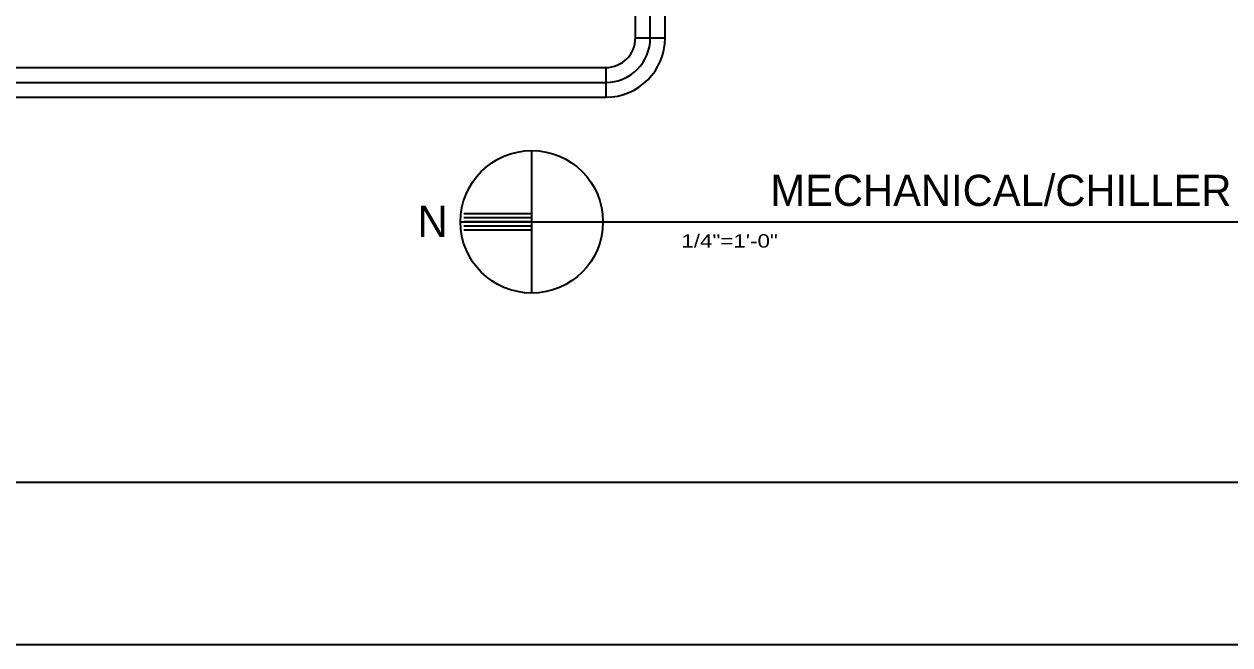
# Model space of a CAD drawing. Extents: x 0 to 3462, y 0 to 2308.
# Drawn here: x 2067.6 to 2473.6, y 0 to 209.2 of the extents above; entities that cross this region are included whole.
import ezdxf
from ezdxf.enums import TextEntityAlignment as Align

# ---------------------------------------------------------------- set-up
doc = ezdxf.new("R2010")
doc.units = 0
doc.header["$LTSCALE"] = 15
doc.linetypes.add('CENTER2', pattern=[0])
doc.linetypes.add('HIDDEN', pattern=[0])
for name, color, linetype in [('CL', 9, 'CENTER2'), ('CWUG', 8, 'HIDDEN'), ('SYM', 3, 'CONTINUOUS'), ('TITLE', 9, 'CONTINUOUS'), ('TITLEBLK', 7, 'CONTINUOUS')]:
    doc.layers.add(name, color=color, linetype=linetype)
doc.styles.get("Standard").update_dxf_attribs({"font": 'HAND1.SHX'})

msp = doc.modelspace()

# ---------------------------------------------------------------- linework, layer by layer
at = {"layer": 'CL', "color": 0}
for p, q in [((2278.44, 204.52), (2278.44, 384.75)), ((2041.16, 189.51), (2263.45, 189.51))]:
    msp.add_line(p, q, dxfattribs=at)
msp.add_arc((2263.45, 204.52), 15, 270, 0, dxfattribs=at)
at = {"layer": 'CWUG', "color": 0}
for p, q in [((2273.45, 204.52), (2273.43, 327.06)), ((2283.44, 204.52), (2283.44, 327.06)), ((2273.45, 204.52), (2283.45, 204.52)), ((2041.16, 194.51), (2263.45, 194.51)), ((2263.45, 194.52), (2263.45, 184.52)), ((2041.16, 184.51), (2263.45, 184.52))]:
    msp.add_line(p, q, dxfattribs=at)
for radius in [20, 10]:
    msp.add_arc((2263.45, 204.52), radius, 270, 0, dxfattribs=at)
at = {"layer": 'SYM', "color": 0}
for p, q in [((2238.51, 118.53), (2238.51, 166.53)), ((2214.51, 142.53), (2672.56, 142.53)), ((2238.51, 145.25), (2215.68, 145.25)), ((2238.51, 143.88), (2215.68, 143.88)), ((2238.51, 142.5), (2215.68, 142.5)), ((2238.51, 141.13), (2215.68, 141.13)), ((2238.51, 139.75), (2215.68, 139.75))]:
    msp.add_line(p, q, dxfattribs=at)
msp.add_circle((2238.51, 142.53), 24, dxfattribs=at)
at = {"layer": 'TITLEBLK', "color": 0}
msp.add_line((1793.28, 54.85), (3384.81, 54.85), dxfattribs=at)
msp.add_lwpolyline([(1730.76, 0), (1730.76, 1153.84), (3461.53, 1153.84), (3461.53, 0), (1730.76, 0)], close=True, dxfattribs=at)

# ---------------------------------------------------------------- texts
at = {"layer": 'SYM', "color": 0}
msp.add_text('N', height=10.5, dxfattribs=at).set_placement((2205.15, 142.68), align=Align.MIDDLE)
at = {"layer": 'TITLE', "color": 0}
msp.add_text('MECHANICAL/CHILLER BUILDING FLOOR PLAN', height=10.5, dxfattribs=at).set_placement((2478.06, 153.35), align=Align.MIDDLE)
at = {"layer": 'TITLE', "color": 0, "width": 1.25}
msp.add_text('1/4"=1\'-0"', height=4.5, dxfattribs=at).set_placement((2305.16, 136.19), align=Align.MIDDLE)

doc.saveas('drawing.dxf')
